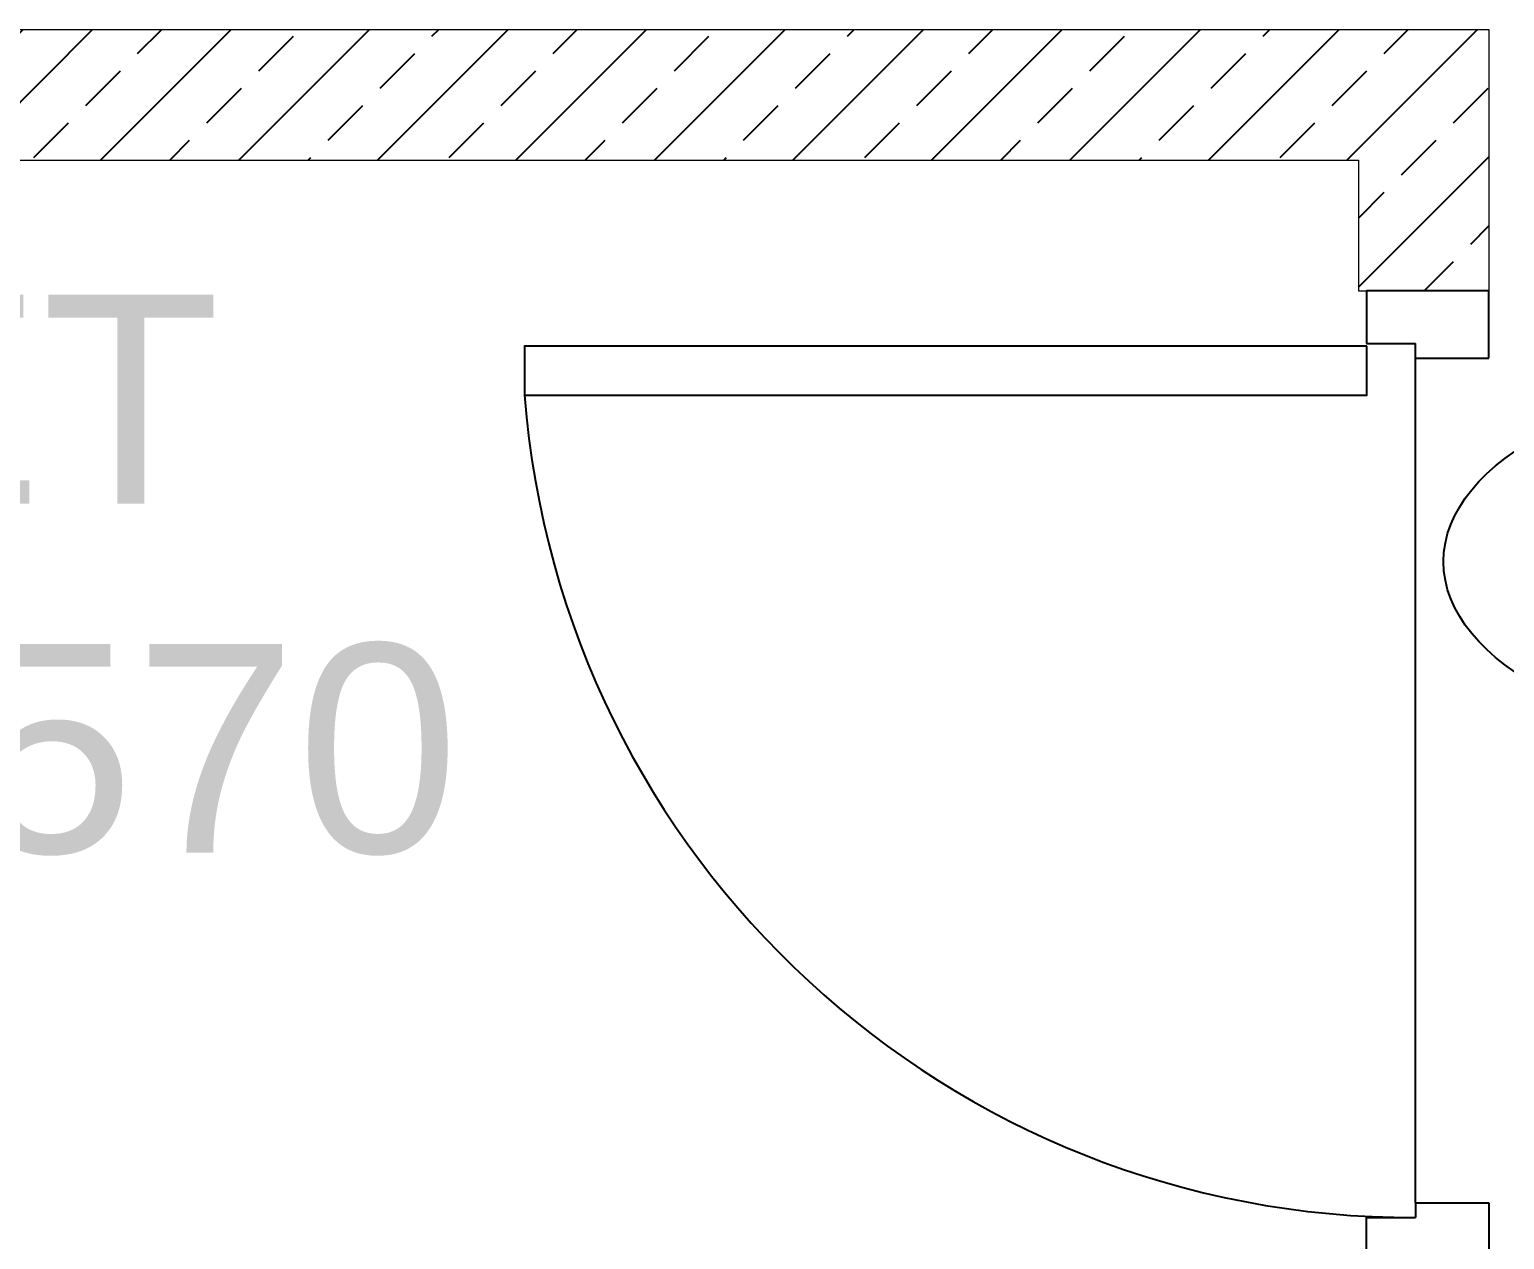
# Model space of a CAD drawing. Header units: millimetres. Extents: x 1255966 to 1543012, y 318612 to 465611.
# Drawn here: x 1378253 to 1379383, y 422282 to 423209 of the extents above; entities that cross this region are included whole.
import ezdxf

# ---------------------------------------------------------------- set-up
doc = ezdxf.new("R2010")
doc.units = ezdxf.units.MM
doc.header["$LTSCALE"] = 500
doc.header["$MEASUREMENT"] = 0
doc.layers.get('Defpoints').update_dxf_attribs({"lineweight": 0})
for name, color, linetype in [('3BHK Tower plans sections n elevations 13716$0$DOOR', 8, 'Continuous'), ('AHC-A-FURNITURE', 2, 'Continuous'), ('TEXT-RM NAME', 6, 'Continuous')]:
    doc.layers.add(name, color=color, linetype=linetype)
doc.layers.add('Wall', color=2, linetype='Continuous', lineweight=15)
doc.styles.add('3BHK Tower plans sections n elevations 13716$0$SIMPLEX', font='simplex.shx', dxfattribs={"width": 0.8, "height": 100})
doc.styles.get("Standard").update_dxf_attribs({"font": 'arial.ttf'})

# ---------------------------------------------------------------- blocks, each defined once
blk = doc.blocks.new('3BHK Tower plans sections n elevations 13716$0$DOOR 750')
at = {"layer": '3BHK Tower plans sections n elevations 13716$0$DOOR', "ltscale": 100}
for p, q in [((0, 730), (100, 730)), ((0, 675), (0, 730)), ((100, 730), (100, 687)), ((100, 687), (60, 687)), ((60, 675), (60, 687)), ((60, 675), (0, 675)), ((60, 675), (60, -15)), ((60, -15), (0, -15)), ((0, -15), (0, -70)), ((60, -15), (60, -27)), ((100, -27), (60, -27)), ((100, -70), (100, -27)), ((0, -70), (100, -70))]:
    blk.add_line(p, q, dxfattribs=at)
blk.add_lwpolyline([(99.6, -24.6), (787.7, -24.6), (787.7, 15.4), (99.6, 15.4)], close=True, dxfattribs=at)
at = {"layer": '3BHK Tower plans sections n elevations 13716$0$DOOR', "linetype": 'Continuous'}
blk.add_arc((62, -40.9), 727.9, 4.4383, 90.1592, dxfattribs=at)
at = {"layer": 'Defpoints', "ltscale": 100, "style": '3BHK Tower plans sections n elevations 13716$0$SIMPLEX', "width": 0.8}
blk.add_attdef('D750', (284.7, 36.5), '', height=100, dxfattribs=at)

msp = doc.modelspace()

# ---------------------------------------------------------------- hatches: boundary and pattern name
at = {"layer": 'AHC-A-FURNITURE', "ltscale": 50, "true_color": 0x5b5b5b}
h = msp.add_hatch(dxfattribs=at)
h.set_pattern_fill('ANSI33', color=251, scale=300)
h.set_pattern_definition([(45, (1376890.62, 416388.72), (-53.033, 53.033), []), (45, (1376943.65, 416388.72), (-53.033, 53.033), [37.5, -18.75])])
h.paths.add_polyline_path([(1379370.6, 423208.7), (1376930.6, 423208.7), (1376930.6, 423108.7), (1379270.6, 423108.7), (1379270.6, 423008.7), (1379370.6, 423008.7)])

# ---------------------------------------------------------------- linework, layer by layer
at = {"linetype": 'Continuous'}
msp.add_ellipse((1379611.5, 422801.3), major_axis=(275.7, 0), ratio=0.512885, dxfattribs=at)
at = {"layer": 'Wall'}
for p, q in [((1376930.6, 423208.7), (1379370.6, 423208.7)), ((1379370.6, 423208.7), (1379370.6, 423008.7)), ((1376930.6, 423108.7), (1379270.6, 423108.7)), ((1379270.6, 423108.7), (1379270.6, 423008.7)), ((1379270.6, 423008.7), (1379370.6, 423008.7))]:
    msp.add_line(p, q, dxfattribs=at)

# ---------------------------------------------------------------- block references
at = {"layer": '3BHK Tower plans sections n elevations 13716$0$DOOR', "xscale": 0.9375000000001456, "yscale": 0.9375000000001456, "zscale": 0.9375000000001456, "rotation": 179.9999999999996}
msp.add_blockref('3BHK Tower plans sections n elevations 13716$0$DOOR 750', (1379370.6, 422943.1), dxfattribs=at)

# ---------------------------------------------------------------- texts
at = {"layer": 'TEXT-RM NAME'}
for s, p in [('TOILET', (1377616.6, 422845.7)), ('2340X1570', (1377438.5, 422578.3))]:
    msp.add_text(s, height=160, dxfattribs=at).set_placement(p)

doc.saveas('drawing.dxf')
